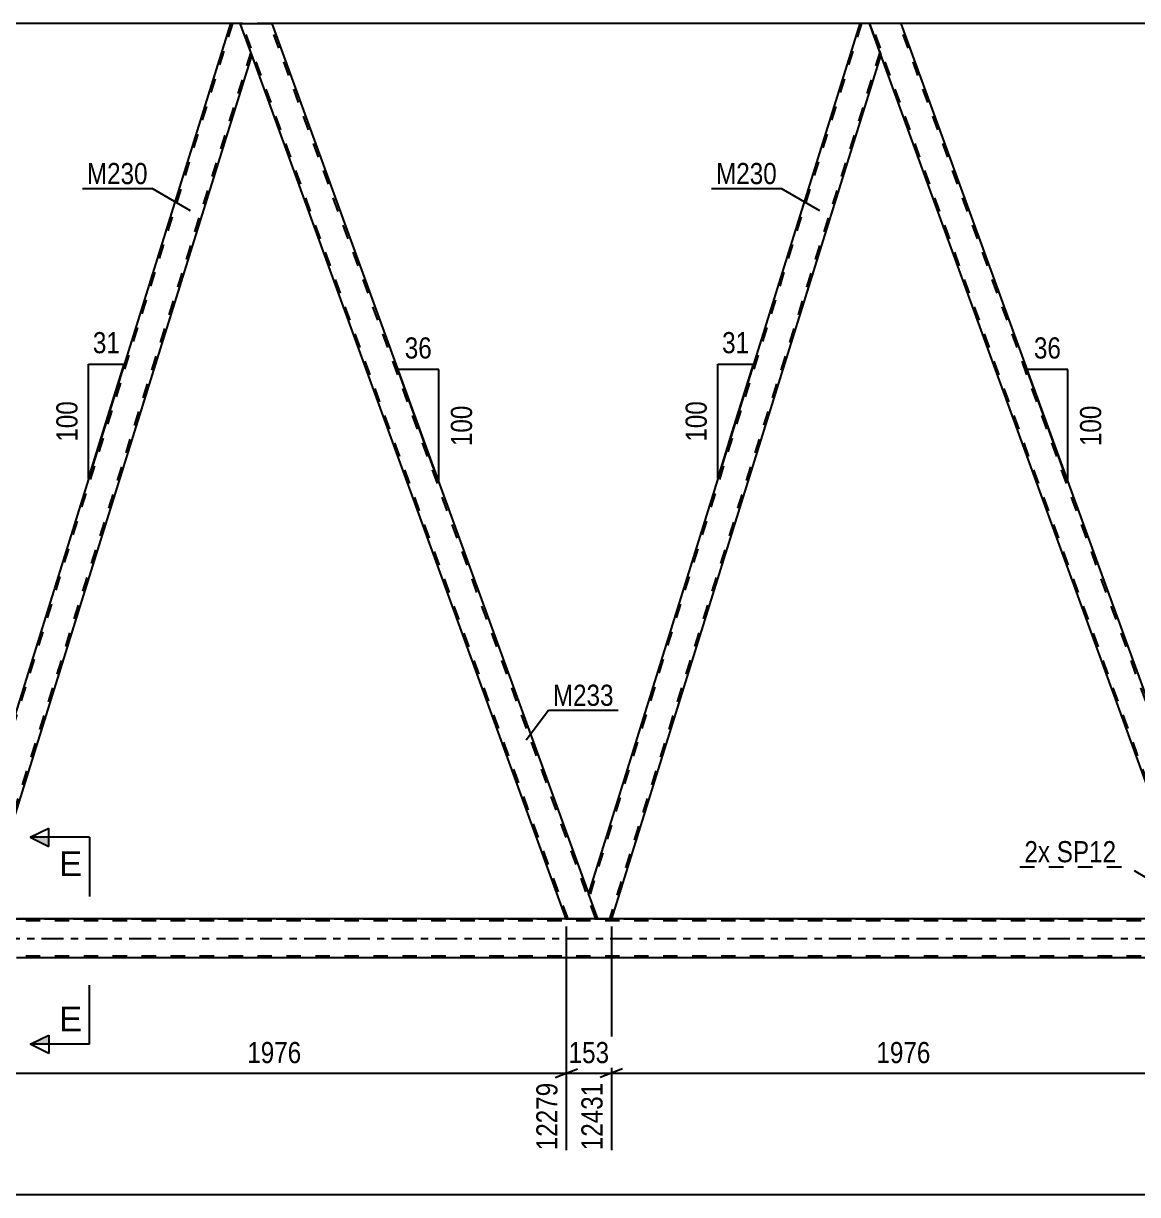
# Model space of a CAD drawing. Header units: millimetres. Extents: x 0 to 841, y 0 to 594.
# Drawn here: x 509.5 to 660.3, y 284.5 to 443 of the extents above; entities that cross this region are included whole.
import ezdxf

# ---------------------------------------------------------------- set-up
doc = ezdxf.new("R2010")
doc.units = ezdxf.units.MM
doc.linetypes.add('DXK_LINE_DOT2', pattern=[3.9198, 1.9599, -1.9599])
doc.linetypes.add('DXK_LINE_DOT3', pattern=[5.9187, 2.979, -0.9799, 0.9799, -0.9799])
doc.styles.add('Arial', font='ARIAL.TTF', dxfattribs={"height": 0.2})
doc.styles.add('Arial Narrow', font='ARIALN.TTF', dxfattribs={"height": 0.2})

# ---------------------------------------------------------------- blocks, each defined once
blk = doc.blocks.new('Part-283133386-3283 - 3202')
at = {"color": 7, "linetype": 'DXK_LINE_DOT2'}
for p, q in [((778.33, 321.54), (103.58, 321.54)), ((237.97, 321.78), (778.33, 321.78)), ((778.33, 316.74), (103.58, 316.74))]:
    blk.add_line(p, q, dxfattribs=at)
at = {"color": 2, "linetype": 'Continuous'}
for p, q in [((663.65, 321.78), (508.58, 321.78)), ((663.65, 316.5), (508.58, 316.5))]:
    blk.add_line(p, q, dxfattribs=at)
at = {"color": 7, "linetype": 'DXK_LINE_DOT3'}
blk.add_line((103.58, 319.14), (778.33, 319.14), dxfattribs=at)
blk = doc.blocks.new('Part-283133386-3288 - 3202')
at = {"color": 2, "linetype": 'Continuous'}
for p, q in [((537.53, 443), (457.98, 443)), ((622.67, 443), (543.11, 443)), ((707.8, 443), (628.24, 443))]:
    blk.add_line(p, q, dxfattribs=at)
at = {"color": 7, "linetype": 'DXK_LINE_DOT2'}
for p, q in [((543.11, 443), (537.53, 443)), ((628.24, 443), (622.67, 443))]:
    blk.add_line(p, q, dxfattribs=at)
blk = doc.blocks.new('Part-283133386-3603 - 3202')
at = {"color": 7, "linetype": 'DXK_LINE_DOT2'}
for p, q in [((537.79, 443), (500.97, 324.88)), ((540.26, 439.12), (503.69, 321.78)), ((501.25, 326.6), (500.83, 325.25)), ((505.44, 326.6), (503.94, 321.78)), ((502.1, 321.78), (500.83, 325.25)), ((503.94, 321.78), (502.1, 321.78))]:
    blk.add_line(p, q, dxfattribs=at)
at = {"color": 2, "linetype": 'Continuous'}
for p, q in [((537.53, 443), (501.25, 326.6)), ((538.85, 443), (537.53, 443)), ((540.4, 438.75), (538.85, 443)), ((540.4, 438.75), (505.44, 326.6))]:
    blk.add_line(p, q, dxfattribs=at)
blk = doc.blocks.new('Part-283133386-3558 - 3202')
at = {"color": 2, "linetype": 'Continuous'}
for p, q in [((628.24, 443), (623.99, 443)), ((628.24, 443), (670.61, 326.6)), ((666.35, 326.6), (625.53, 438.75))]:
    blk.add_line(p, q, dxfattribs=at)
at = {"color": 7, "linetype": 'DXK_LINE_DOT2'}
for p, q in [((623.99, 443), (625.53, 438.75)), ((668.36, 321.78), (624.24, 443)), ((672.11, 321.78), (627.99, 443)), ((668.11, 321.78), (666.35, 326.6)), ((672.36, 321.78), (670.61, 326.6)), ((672.36, 321.78), (668.11, 321.78))]:
    blk.add_line(p, q, dxfattribs=at)
blk = doc.blocks.new('Part-283133386-3563 - 3202')
at = {"color": 2, "linetype": 'Continuous'}
for p, q in [((538.85, 443), (543.11, 443)), ((543.11, 443), (585.97, 325.25)), ((582.97, 321.78), (540.4, 438.75))]:
    blk.add_line(p, q, dxfattribs=at)
at = {"color": 7, "linetype": 'DXK_LINE_DOT2'}
for p, q in [((540.4, 438.75), (538.85, 443)), ((583.23, 321.78), (539.11, 443)), ((586.97, 321.78), (542.85, 443)), ((587.23, 321.78), (585.97, 325.25)), ((587.23, 321.78), (582.97, 321.78))]:
    blk.add_line(p, q, dxfattribs=at)
blk = doc.blocks.new('Part-283133386-3598 - 3202')
at = {"color": 2, "linetype": 'Continuous'}
for p, q in [((622.67, 443), (585.97, 325.25)), ((623.99, 443), (622.67, 443)), ((625.53, 438.75), (623.99, 443)), ((625.53, 438.75), (589.07, 321.78)), ((587.23, 321.78), (585.97, 325.25))]:
    blk.add_line(p, q, dxfattribs=at)
at = {"color": 7, "linetype": 'DXK_LINE_DOT2'}
for p, q in [((622.92, 443), (586.1, 324.88)), ((625.4, 439.12), (588.82, 321.78)), ((589.07, 321.78), (587.23, 321.78))]:
    blk.add_line(p, q, dxfattribs=at)
blk = doc.blocks.new('AngleDimension-283133386-22955 - 3202')
at = {"color": 7, "linetype": 'Continuous'}
for p, q in [((603.47, 396.86), (608.29, 396.86)), ((603.47, 381.4), (608.29, 396.86)), ((603.47, 381.4), (603.47, 396.86)), ((604.97, 386.22), (608.29, 396.86))]:
    blk.add_line(p, q, dxfattribs=at)
at = {"color": 0}
for points in [[(608.3, 397.76), (608.3, 401.96), (603.45, 401.96), (603.45, 397.76)], [(602.57, 392.47), (598.37, 392.47), (598.37, 385.79), (602.57, 385.79)]]:
    blk.add_wipeout(points, dxfattribs=at)
at = {"color": 3, "style": 'Arial Narrow'}
blk.add_text('31', height=2.863, dxfattribs=at).set_placement((604.05, 398.36))
blk.add_text('100', height=2.863, rotation=90.0002, dxfattribs=at).set_placement((601.97, 386.39))
blk = doc.blocks.new('AngleDimension-283133386-22985 - 3202')
at = {"color": 7, "linetype": 'Continuous'}
for p, q in [((650.15, 382.82), (645.3, 396.14)), ((650.84, 396.14), (645.3, 396.14)), ((650.84, 380.92), (645.3, 396.14)), ((650.84, 380.92), (650.84, 396.14))]:
    blk.add_line(p, q, dxfattribs=at)
at = {"color": 0}
for points in [[(650.5, 397.04), (650.5, 401.24), (645.64, 401.24), (645.64, 397.04)], [(655.94, 391.87), (651.74, 391.87), (651.74, 385.19), (655.94, 385.19)]]:
    blk.add_wipeout(points, dxfattribs=at)
at = {"color": 3, "style": 'Arial Narrow'}
blk.add_text('36', height=2.863, dxfattribs=at).set_placement((646.24, 397.64))
blk.add_text('100', height=2.863, rotation=90.0002, dxfattribs=at).set_placement((655.34, 385.79))
blk = doc.blocks.new('StraightDimension-283133386-22723 - 3202')
at = {"color": 7, "linetype": 'Continuous'}
blk.add_line((51.85, 284.48), (789.19, 284.48), dxfattribs=at)
blk = doc.blocks.new('AngleDimension-283133386-22927 - 3202')
at = {"color": 7, "linetype": 'Continuous'}
for p, q in [((518.33, 396.86), (523.15, 396.86)), ((518.33, 381.4), (523.15, 396.86)), ((518.33, 381.4), (518.33, 396.86)), ((519.84, 386.22), (523.15, 396.86))]:
    blk.add_line(p, q, dxfattribs=at)
at = {"color": 0}
for points in [[(523.17, 397.76), (523.17, 401.96), (518.31, 401.96), (518.31, 397.76)], [(517.43, 392.47), (513.23, 392.47), (513.23, 385.79), (517.43, 385.79)]]:
    blk.add_wipeout(points, dxfattribs=at)
at = {"color": 3, "style": 'Arial Narrow'}
blk.add_text('31', height=2.863, dxfattribs=at).set_placement((518.91, 398.36))
blk.add_text('100', height=2.863, rotation=90.0002, dxfattribs=at).set_placement((516.83, 386.39))
blk = doc.blocks.new('AngleDimension-283133386-22957 - 3202')
at = {"color": 7, "linetype": 'Continuous'}
for p, q in [((565.01, 382.82), (560.16, 396.14)), ((565.71, 396.14), (560.16, 396.14)), ((565.71, 380.92), (560.16, 396.14)), ((565.71, 380.92), (565.71, 396.14))]:
    blk.add_line(p, q, dxfattribs=at)
at = {"color": 0}
for points in [[(565.36, 397.04), (565.36, 401.24), (560.51, 401.24), (560.51, 397.04)], [(570.81, 391.87), (566.61, 391.87), (566.61, 385.19), (570.81, 385.19)]]:
    blk.add_wipeout(points, dxfattribs=at)
at = {"color": 3, "style": 'Arial Narrow'}
blk.add_text('36', height=2.863, dxfattribs=at).set_placement((561.11, 397.64))
blk.add_text('100', height=2.863, rotation=90.0002, dxfattribs=at).set_placement((570.21, 385.79))
blk = doc.blocks.new('StraightDimension-283133386-23032 - 3202')
at = {"color": 7, "linetype": 'Continuous'}
for p, q in [((589.07, 320.78), (589.07, 290.48)), ((668.11, 320.78), (668.11, 290.48)), ((590.57, 301.52), (587.57, 300.32)), ((666.61, 300.32), (669.61, 301.52)), ((589.07, 300.92), (668.11, 300.92))]:
    blk.add_line(p, q, dxfattribs=at)
at = {"color": 0}
blk.add_wipeout([(632.85, 301.67), (632.85, 305.87), (624.33, 305.87), (624.33, 301.67)], dxfattribs=at)
at = {"color": 0, "linetype": 'Continuous'}
blk.add_wipeout([(667.51, 300.22), (663.31, 300.22), (663.31, 289.88), (667.51, 289.88)], dxfattribs=at)
at = {"color": 3, "style": 'Arial Narrow'}
blk.add_text('1976', height=2.863, dxfattribs=at).set_placement((624.93, 302.27))
at = {"color": 3, "linetype": 'Continuous', "style": 'Arial Narrow'}
blk.add_text('14407', height=2.863, rotation=90.0002, dxfattribs=at).set_placement((666.91, 290.48))
blk = doc.blocks.new('StraightDimension-283133386-23033 - 3202')
at = {"color": 7, "linetype": 'Continuous'}
for p, q in [((582.97, 320.78), (582.97, 290.48)), ((589.07, 320.78), (589.07, 290.48)), ((581.47, 300.32), (584.47, 301.52)), ((590.57, 301.52), (587.57, 300.32)), ((582.97, 300.92), (589.07, 300.92))]:
    blk.add_line(p, q, dxfattribs=at)
at = {"color": 0}
blk.add_wipeout([(589.37, 301.67), (589.37, 305.87), (582.68, 305.87), (582.68, 301.67)], dxfattribs=at)
at = {"color": 0, "linetype": 'Continuous'}
blk.add_wipeout([(588.47, 300.22), (584.27, 300.22), (584.27, 289.88), (588.47, 289.88)], dxfattribs=at)
at = {"color": 3, "style": 'Arial Narrow'}
blk.add_text('153', height=2.863, dxfattribs=at).set_placement((583.28, 302.27))
at = {"color": 3, "linetype": 'Continuous', "style": 'Arial Narrow'}
blk.add_text('12431', height=2.863, rotation=90.0002, dxfattribs=at).set_placement((587.87, 290.48))
blk = doc.blocks.new('StraightDimension-283133386-23034 - 3202')
at = {"color": 7, "linetype": 'Continuous'}
for p, q in [((503.94, 320.78), (503.94, 290.48)), ((582.97, 320.78), (582.97, 290.48)), ((505.44, 301.52), (502.44, 300.32)), ((581.47, 300.32), (584.47, 301.52)), ((503.94, 300.92), (582.97, 300.92))]:
    blk.add_line(p, q, dxfattribs=at)
at = {"color": 0}
blk.add_wipeout([(547.71, 301.67), (547.71, 305.87), (539.2, 305.87), (539.2, 301.67)], dxfattribs=at)
at = {"color": 0, "linetype": 'Continuous'}
blk.add_wipeout([(582.37, 300.22), (578.17, 300.22), (578.17, 289.88), (582.37, 289.88)], dxfattribs=at)
at = {"color": 3, "style": 'Arial Narrow'}
blk.add_text('1976', height=2.863, dxfattribs=at).set_placement((539.8, 302.27))
at = {"color": 3, "linetype": 'Continuous', "style": 'Arial Narrow'}
blk.add_text('12279', height=2.863, rotation=90.0002, dxfattribs=at).set_placement((581.77, 290.48))
blk = doc.blocks.new('MarkSet-283133386-5041 - 3202')
at = {"color": 30, "linetype": 'DXK_LINE_DOT2'}
blk.add_line((664.93, 325.36), (658.86, 328.86), dxfattribs=at)
at = {"color": 0}
for points in [[(648.43, 329.46), (648.43, 332.46), (644.95, 332.46), (644.95, 329.46)], [(657.36, 329.46), (657.36, 332.46), (649.33, 332.46), (649.33, 329.46)]]:
    blk.add_wipeout(points, dxfattribs=at)
for points in [[(648.43, 329.46), (648.43, 332.46), (644.95, 332.46), (644.95, 329.46)], [(657.36, 329.46), (657.36, 332.46), (649.33, 332.46), (649.33, 329.46)]]:
    blk.add_wipeout(points, dxfattribs=at)
at = {"color": 30, "linetype": 'DXK_LINE_DOT2'}
blk.add_line((644.35, 328.86), (658.86, 328.86), dxfattribs=at)
at = {"color": 3, "style": 'Arial Narrow'}
for s, p in [('2x', (644.95, 329.46)), ('SP12', (649.33, 329.46))]:
    blk.add_text(s, height=2.863, dxfattribs=at).set_placement(p)
blk = doc.blocks.new('Mark-283133386-19655 - 3202')
at = {"color": 0}
blk.add_wipeout([(589.38, 350.63), (589.38, 353.63), (581.15, 353.63), (581.15, 350.63)], dxfattribs=at)
blk.add_wipeout([(589.38, 350.63), (589.38, 353.63), (581.15, 353.63), (581.15, 350.63)], dxfattribs=at)
at = {"color": 30, "linetype": 'Continuous'}
for p, q in [((577.54, 346.04), (580.55, 350.03)), ((580.55, 350.03), (589.98, 350.03))]:
    blk.add_line(p, q, dxfattribs=at)
at = {"color": 3, "style": 'Arial Narrow'}
blk.add_text('M233', height=2.863, dxfattribs=at).set_placement((581.15, 350.63))
blk = doc.blocks.new('Mark-283133386-19673 - 3202')
at = {"color": 0}
blk.add_wipeout([(611.45, 421.25), (611.45, 424.25), (603.23, 424.25), (603.23, 421.25)], dxfattribs=at)
blk.add_wipeout([(611.45, 421.25), (611.45, 424.25), (603.23, 424.25), (603.23, 421.25)], dxfattribs=at)
at = {"color": 30, "linetype": 'Continuous'}
for p in [(602.63, 420.65), (617.25, 417.65)]:
    blk.add_line(p, (612.05, 420.65), dxfattribs=at)
at = {"color": 3, "style": 'Arial Narrow'}
blk.add_text('M230', height=2.863, dxfattribs=at).set_placement((603.23, 421.25))
blk = doc.blocks.new('Mark-283133386-19676 - 3202')
at = {"color": 0}
blk.add_wipeout([(526.32, 421.25), (526.32, 424.25), (518.1, 424.25), (518.1, 421.25)], dxfattribs=at)
blk.add_wipeout([(526.32, 421.25), (526.32, 424.25), (518.1, 424.25), (518.1, 421.25)], dxfattribs=at)
at = {"color": 30, "linetype": 'Continuous'}
for p in [(517.5, 420.65), (532.12, 417.65)]:
    blk.add_line(p, (526.92, 420.65), dxfattribs=at)
at = {"color": 3, "style": 'Arial Narrow'}
blk.add_text('M230', height=2.863, dxfattribs=at).set_placement((518.1, 421.25))
blk = doc.blocks.new('SectionMark-283133386-23400 - 3202')
at = {"linetype": 'Continuous'}
for points in [[(512.94, 332.84), (512.94, 331.59), (510.44, 332.84)], [(512.94, 306.07), (512.94, 304.82), (510.44, 304.82)]]:
    blk.add_hatch(color=6, dxfattribs=at).paths.add_polyline_path(points)
at = {"color": 6, "linetype": 'Continuous'}
for p, q in [((510.44, 332.84), (512.94, 334.09)), ((512.94, 331.59), (512.94, 334.09)), ((518.44, 332.84), (510.44, 332.84)), ((510.44, 332.84), (512.94, 331.59)), ((518.44, 332.84), (518.44, 324.84)), ((518.44, 304.82), (518.44, 312.82)), ((510.44, 304.82), (512.94, 306.07)), ((512.94, 306.07), (512.94, 303.57)), ((518.44, 304.82), (510.44, 304.82)), ((512.94, 303.57), (510.44, 304.82))]:
    blk.add_line(p, q, dxfattribs=at)
at = {"color": 0, "linetype": 'Continuous'}
for points in [[(517.44, 327.59), (517.44, 331.09), (514.33, 331.09), (514.33, 327.59)], [(517.44, 306.57), (517.44, 310.07), (514.33, 310.07), (514.33, 306.57)]]:
    blk.add_wipeout(points, dxfattribs=at)
at = {"color": 3, "linetype": 'Continuous', "style": 'Arial'}
for p in [(514.33, 327.59), (514.33, 306.57)]:
    blk.add_text('E', height=3.34, dxfattribs=at).set_placement(p)

msp = doc.modelspace()

# ---------------------------------------------------------------- block references
for name in ['Part-283133386-3288 - 3202', 'Part-283133386-3603 - 3202', 'Part-283133386-3563 - 3202', 'Part-283133386-3598 - 3202', 'Part-283133386-3558 - 3202', 'Part-283133386-3283 - 3202']:
    msp.add_blockref(name, (0, 0))

# ---------------------------------------------------------------- next in the draw order: block references
for name in ['AngleDimension-283133386-22955 - 3202', 'AngleDimension-283133386-22985 - 3202']:
    msp.add_blockref(name, (0, 0))

# ---------------------------------------------------------------- next in the draw order: block references
msp.add_blockref('StraightDimension-283133386-22723 - 3202', (0, 0))

# ---------------------------------------------------------------- next in the draw order: block references
for name in ['Mark-283133386-19676 - 3202', 'Mark-283133386-19673 - 3202', 'AngleDimension-283133386-22927 - 3202', 'AngleDimension-283133386-22957 - 3202', 'Mark-283133386-19655 - 3202', 'MarkSet-283133386-5041 - 3202', 'StraightDimension-283133386-23032 - 3202']:
    msp.add_blockref(name, (0, 0))

# ---------------------------------------------------------------- next in the draw order: block references
msp.add_blockref('StraightDimension-283133386-23033 - 3202', (0, 0))

# ---------------------------------------------------------------- next in the draw order: block references
msp.add_blockref('StraightDimension-283133386-23034 - 3202', (0, 0))

# ---------------------------------------------------------------- next in the draw order: block references
msp.add_blockref('SectionMark-283133386-23400 - 3202', (0, 0))

doc.saveas('drawing.dxf')
